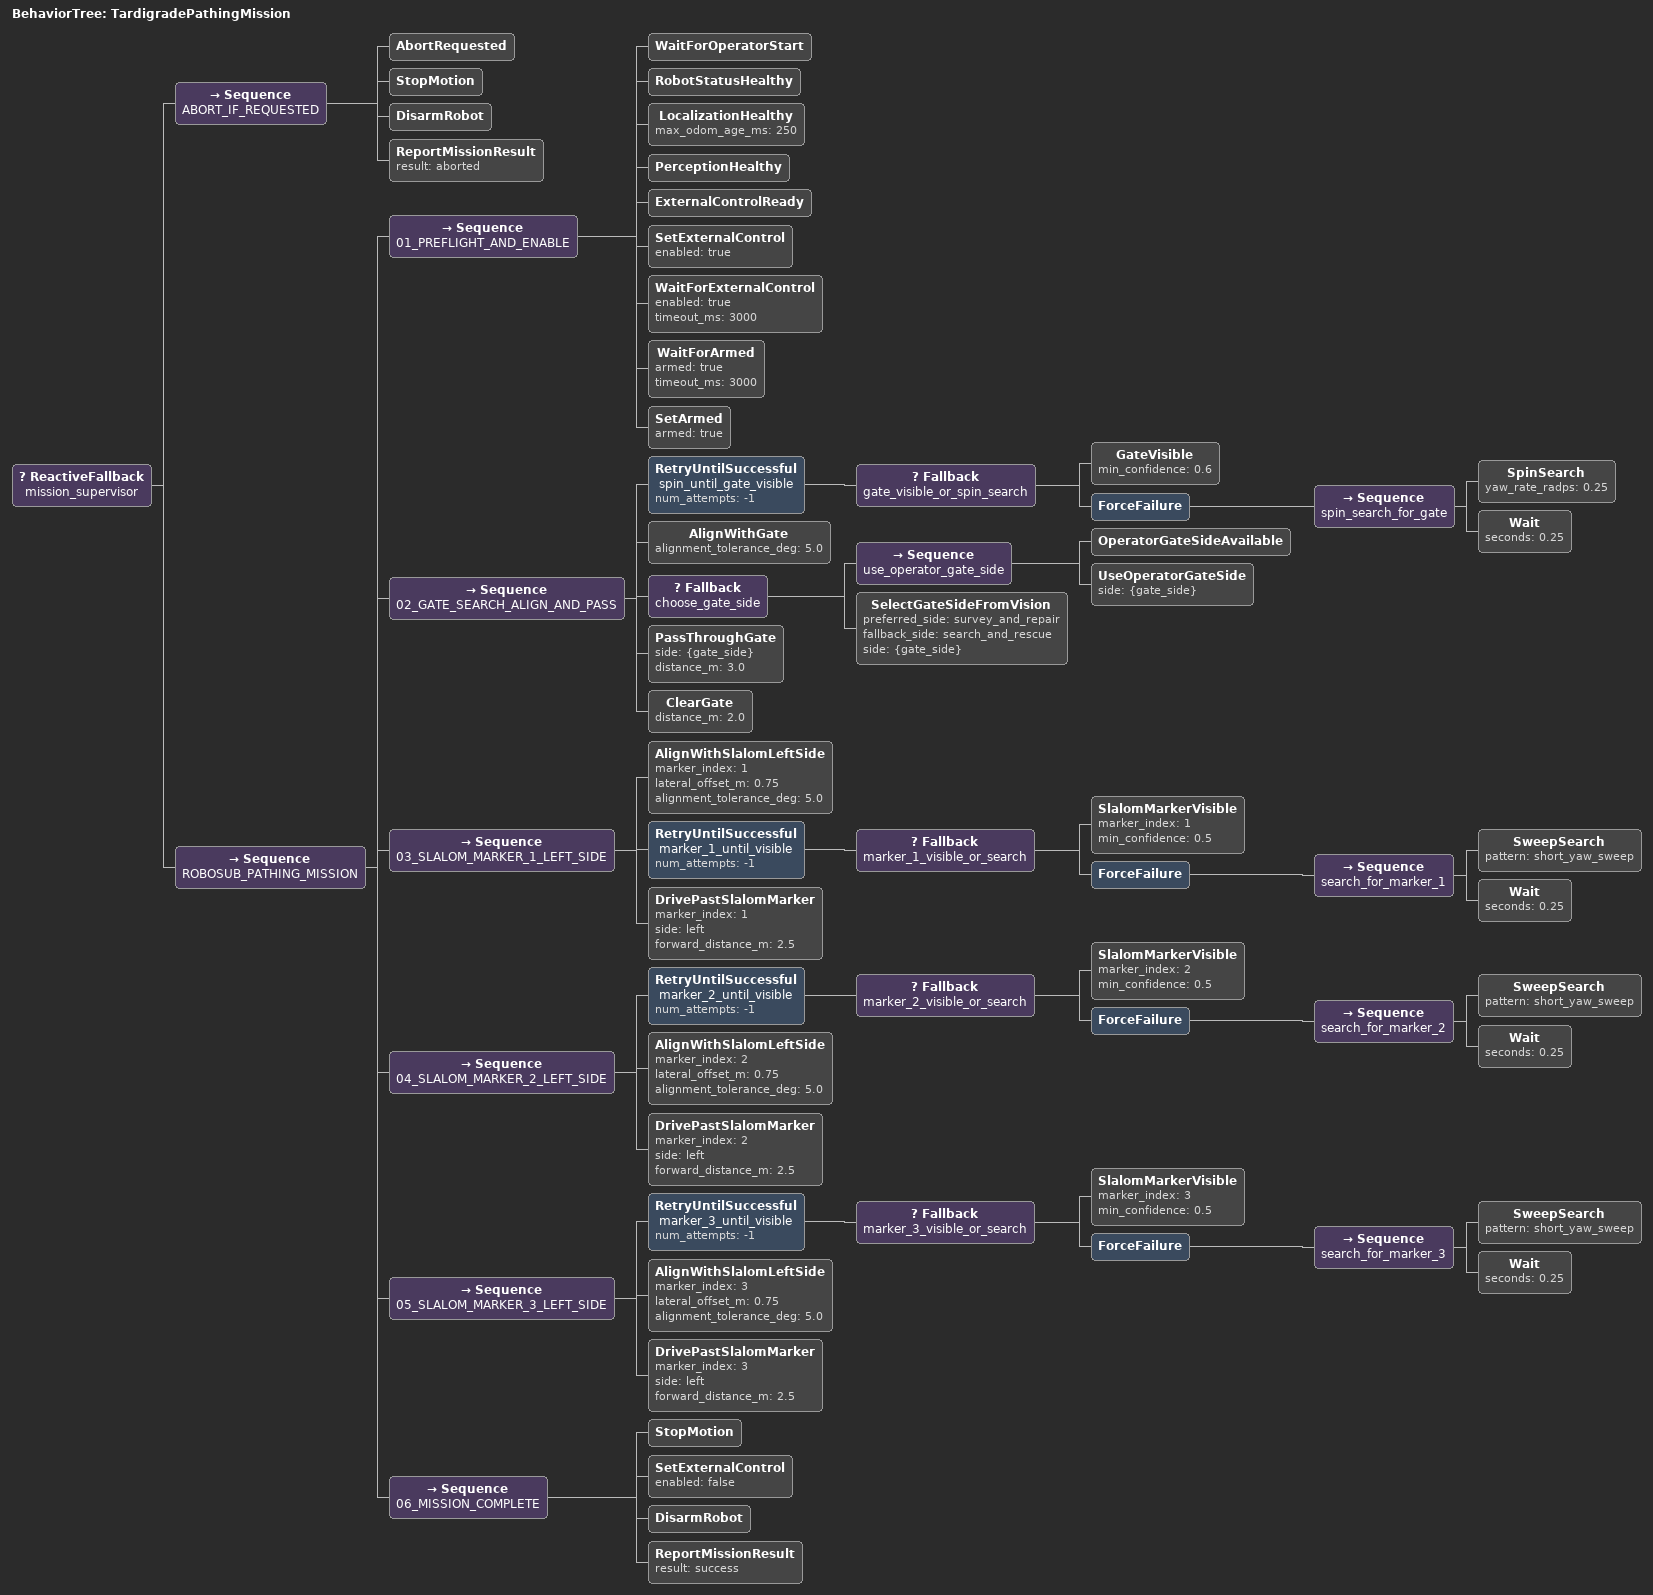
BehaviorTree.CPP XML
<?xml version="1.0" encoding="UTF-8"?>
<root BTCPP_format="4"
      main_tree_to_execute="TardigradePathingMission">
  <BehaviorTree ID="TardigradePathingMission">
    <ReactiveFallback name="mission_supervisor">
      <Sequence name="ABORT_IF_REQUESTED">
        <AbortRequested/>
        <StopMotion/>
        <DisarmRobot/>
        <ReportMissionResult result="aborted"/>
      </Sequence>
      <Sequence name="ROBOSUB_PATHING_MISSION">
        <Sequence name="01_PREFLIGHT_AND_ENABLE">
          <WaitForOperatorStart/>
          <RobotStatusHealthy/>
          <LocalizationHealthy max_odom_age_ms="250"/>
          <PerceptionHealthy/>
          <ExternalControlReady/>
          <SetExternalControl enabled="true"/>
          <WaitForExternalControl enabled="true"
                                  timeout_ms="3000"/>
          <WaitForArmed armed="true"
                        timeout_ms="3000"/>
          <SetArmed armed="true"/>
        </Sequence>
        <Sequence name="02_GATE_SEARCH_ALIGN_AND_PASS">
          <RetryUntilSuccessful name="spin_until_gate_visible"
                                num_attempts="-1">
            <Fallback name="gate_visible_or_spin_search">
              <GateVisible min_confidence="0.6"/>
              <ForceFailure>
                <Sequence name="spin_search_for_gate">
                  <SpinSearch yaw_rate_radps="0.25"/>
                  <Wait seconds="0.25"/>
                </Sequence>
              </ForceFailure>
            </Fallback>
          </RetryUntilSuccessful>
          <AlignWithGate alignment_tolerance_deg="5.0"/>
          <Fallback name="choose_gate_side">
            <Sequence name="use_operator_gate_side">
              <OperatorGateSideAvailable/>
              <UseOperatorGateSide side="{gate_side}"/>
            </Sequence>
            <SelectGateSideFromVision preferred_side="survey_and_repair"
                                      fallback_side="search_and_rescue"
                                      side="{gate_side}"/>
          </Fallback>
          <PassThroughGate side="{gate_side}"
                           distance_m="3.0"/>
          <ClearGate distance_m="2.0"/>
        </Sequence>
        <Sequence name="03_SLALOM_MARKER_1_LEFT_SIDE">
          <AlignWithSlalomLeftSide marker_index="1"
                                   lateral_offset_m="0.75"
                                   alignment_tolerance_deg="5.0"/>
          <RetryUntilSuccessful name="marker_1_until_visible"
                                num_attempts="-1">
            <Fallback name="marker_1_visible_or_search">
              <SlalomMarkerVisible marker_index="1"
                                   min_confidence="0.5"/>
              <ForceFailure>
                <Sequence name="search_for_marker_1">
                  <SweepSearch pattern="short_yaw_sweep"/>
                  <Wait seconds="0.25"/>
                </Sequence>
              </ForceFailure>
            </Fallback>
          </RetryUntilSuccessful>
          <DrivePastSlalomMarker marker_index="1"
                                 side="left"
                                 forward_distance_m="2.5"/>
        </Sequence>
        <Sequence name="04_SLALOM_MARKER_2_LEFT_SIDE">
          <RetryUntilSuccessful name="marker_2_until_visible"
                                num_attempts="-1">
            <Fallback name="marker_2_visible_or_search">
              <SlalomMarkerVisible marker_index="2"
                                   min_confidence="0.5"/>
              <ForceFailure>
                <Sequence name="search_for_marker_2">
                  <SweepSearch pattern="short_yaw_sweep"/>
                  <Wait seconds="0.25"/>
                </Sequence>
              </ForceFailure>
            </Fallback>
          </RetryUntilSuccessful>
          <AlignWithSlalomLeftSide marker_index="2"
                                   lateral_offset_m="0.75"
                                   alignment_tolerance_deg="5.0"/>
          <DrivePastSlalomMarker marker_index="2"
                                 side="left"
                                 forward_distance_m="2.5"/>
        </Sequence>
        <Sequence name="05_SLALOM_MARKER_3_LEFT_SIDE">
          <RetryUntilSuccessful name="marker_3_until_visible"
                                num_attempts="-1">
            <Fallback name="marker_3_visible_or_search">
              <SlalomMarkerVisible marker_index="3"
                                   min_confidence="0.5"/>
              <ForceFailure>
                <Sequence name="search_for_marker_3">
                  <SweepSearch pattern="short_yaw_sweep"/>
                  <Wait seconds="0.25"/>
                </Sequence>
              </ForceFailure>
            </Fallback>
          </RetryUntilSuccessful>
          <AlignWithSlalomLeftSide marker_index="3"
                                   lateral_offset_m="0.75"
                                   alignment_tolerance_deg="5.0"/>
          <DrivePastSlalomMarker marker_index="3"
                                 side="left"
                                 forward_distance_m="2.5"/>
        </Sequence>
        <Sequence name="06_MISSION_COMPLETE">
          <StopMotion/>
          <SetExternalControl enabled="false"/>
          <DisarmRobot/>
          <ReportMissionResult result="success"/>
        </Sequence>
      </Sequence>
    </ReactiveFallback>
  </BehaviorTree>

</root>
